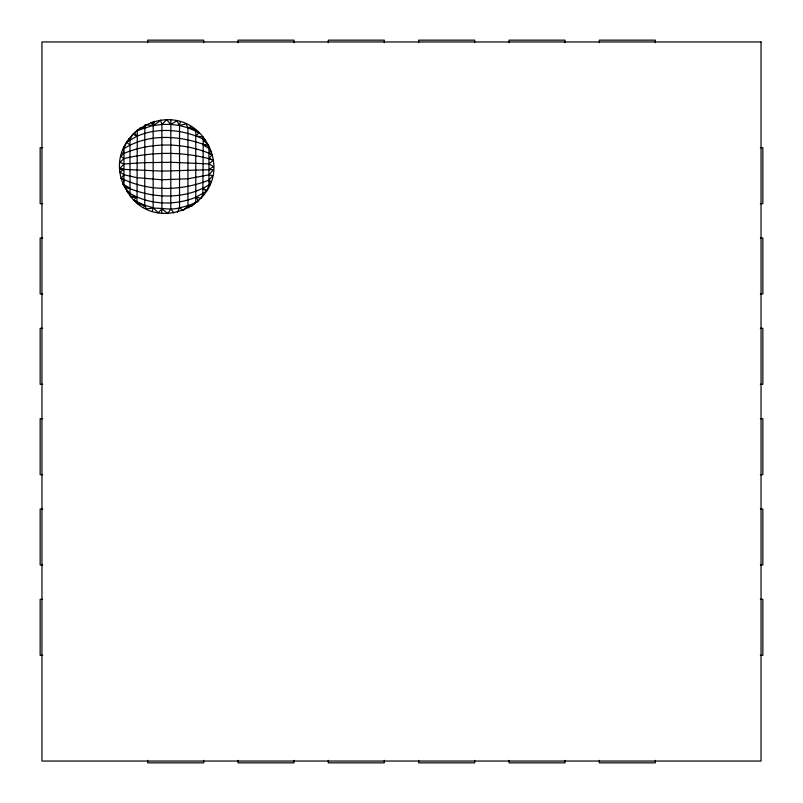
<?xml version="1.0" encoding="UTF-8"?>
<svg xmlns="http://www.w3.org/2000/svg" width="803" height="803" viewBox="0 0 803 803"><rect width="100%" height="100%" fill="white"/><g stroke="black" fill="none" stroke-linecap="round" stroke-linejoin="round"><path stroke-width="1.2" d="M123.953 147.079L123.953 184.73C148.425 243.329 236.554 202.878 208.489 145.393C179.812 91.171 99.632 131.471 123.953 186.115C150.763 198.602 184.59 200.65 210.155 184.118L208.941 180.103L212.675 175.706L208.941 174.873L187.952 178.768L161.905 179.782L136.972 177.684L123.953 174.763L119.998 172.053L123.953 169.393L161.905 171.099L213.468 169.614L208.941 174.873M153.162 121.685L153.162 207.726L152.269 211.309M144.791 125.117L144.771 205.458L146.517 209.041C157.328 206.291 168.56 211.038 179.531 207.836C186.176 206.331 192.76 204.243 198.662 200.79L195.791 197.287C173.659 206.22 146.688 204.946 126.754 191.255M170.838 119.868L170.778 208.931L167.877 213.548L161.905 208.89L161.905 124.445L160.449 120.089C153.524 127.717 142.573 127.085 134.362 132.646L136.972 136.249C158.934 126.663 184.459 129.604 205.357 140.103M161.694 213.307L161.905 208.89L158.231 212.805L153.162 207.726L137.002 202.938L137.303 129.966M203.279 137.303L202.858 193.684L201.342 198.221L195.791 197.287L206.542 191.214L202.858 188.474L207.074 190.431L208.941 184.971L208.941 146.447C181.869 135.446 148.665 132.515 123.15 149.167L123.953 153.403L120.831 156.314L123.953 158.562C152.961 151.677 184.359 151.225 213.046 159.877M180.304 121.715L179.531 125.499L179.531 207.836L177.423 212.303M154.427 121.293L153.162 125.609L145.393 124.756L144.771 127.878L140.113 127.888L136.972 131.18M143.416 207.425L144.771 205.458L133.609 199.997L136.972 197.086L129.996 195.842L129.976 139.893L132.736 134.141L136.972 136.249L126.583 142.171L123.953 148.585L123.893 147.19M123.953 174.763L121.123 178.146C147.822 191.817 181.398 191.184 208.941 180.103L211.079 181.679M208.941 169.433L213.568 166.622L208.941 163.902L170.778 162.286L144.771 162.648L123.953 163.942L119.727 168.57L123.953 169.393L119.747 168.881M151.084 122.327L153.162 125.609L161.905 124.445L166.622 119.677L170.778 124.405L179.531 125.499L195.761 129.925L195.791 202.386L191.937 206.15L187.952 205.628L183.335 210.486L179.531 207.836M161.905 124.445L170.778 124.405L176.931 120.831L179.531 125.499L186.055 123.893L187.952 127.697L199.074 132.716L195.791 136.048L202.838 136.821L202.858 139.642L208.489 145.393L202.858 144.871L208.941 148.344L210.918 151.084L208.941 153.222C182.251 142.282 150.583 142.251 123.953 153.403L121.725 152.941M123.953 158.562L119.868 162.427L123.953 163.942M208.941 163.902L213.156 160.449L208.941 158.462L212.052 154.929L208.941 153.222L211.952 154.427M126.824 141.74L129.976 139.893L128.781 138.849M188.926 207.927L187.952 205.628L187.952 127.697L191.505 126.814M131.22 197.448L136.972 197.086M208.941 184.971L209.834 184.951M42.639 147.652L40.15 147.652L40.15 203.661L42.639 203.661M760.361 147.652L762.85 147.652L762.85 203.661L760.361 203.661M42.639 237.989L40.15 237.989L40.15 293.998L42.639 293.998M760.361 237.989L762.85 237.989L762.85 293.998L760.361 293.998M42.639 328.327L40.15 328.327L40.15 384.336L42.639 384.336M760.361 328.327L762.85 328.327L762.85 384.336L760.361 384.336M42.639 418.664L40.15 418.664L40.15 474.673L42.639 474.673M760.361 418.664L762.85 418.664L762.85 474.673L760.361 474.673M42.639 509.002L40.15 509.002L40.15 565.011L42.639 565.011M760.361 509.002L762.85 509.002L762.85 565.011L760.361 565.011M42.639 599.339L40.15 599.339L40.15 655.348L42.639 655.348M760.361 599.339L762.85 599.339L762.85 655.348L760.361 655.348M195.791 202.386L196.916 202.486M187.952 127.697L194.396 128.781M138.287 204.042L144.771 205.458M127.496 192.559L129.976 193.433L124.425 187.179L129.976 188.263L123.06 184.098M195.791 130.939L199.104 132.736M121.203 178.396L123.953 179.932L123.01 183.987L123.953 184.73M134.492 200.76L136.972 202.145M126.583 142.171L129.976 145.072M170.778 208.931L173.99 212.976M202.858 193.684L203.591 195.551M655.348 42.639L655.348 40.15L599.339 40.15L599.339 42.639M655.348 760.361L655.348 762.85L599.339 762.85L599.339 760.361M565.011 42.639L565.011 40.15L509.002 40.15L509.002 42.639M565.011 760.361L565.011 762.85L509.002 762.85L509.002 760.361M474.673 42.639L474.673 40.15L418.664 40.15L418.664 42.639M474.673 760.361L474.673 762.85L418.664 762.85L418.664 760.361M384.336 42.639L384.336 40.15L328.327 40.15L328.327 42.639M384.336 760.361L384.336 762.85L328.327 762.85L328.327 760.361M293.998 42.639L293.998 40.15L237.989 40.15L237.989 42.639M293.998 760.361L293.998 762.85L237.989 762.85L237.989 760.361M203.661 42.639L203.661 40.15L147.652 40.15L147.652 42.639M203.661 760.361L203.661 762.85L147.652 762.85L147.652 760.361M761.043 41.957L41.957 41.957L41.957 761.043L761.043 761.043L761.043 41.957"/></g></svg>
